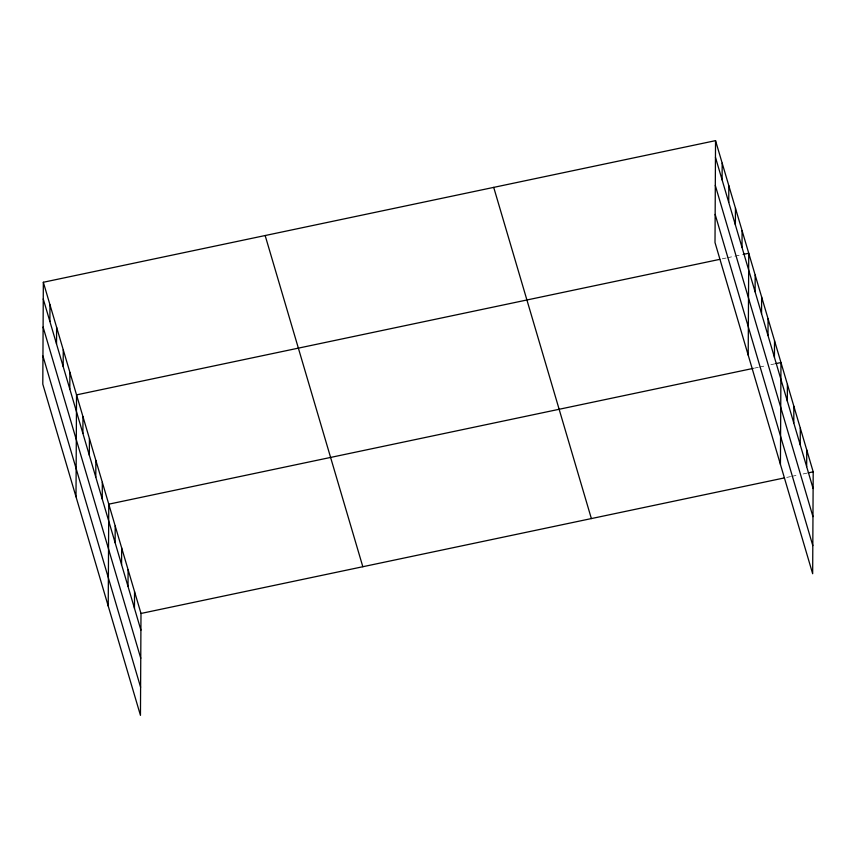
<?xml version="1.0" encoding="UTF-8"?>
<svg xmlns="http://www.w3.org/2000/svg" width="856" height="856" viewBox="0 0 856 856"><rect width="100%" height="100%" fill="white"/><g stroke="black" fill="none" stroke-linecap="round" stroke-linejoin="round"><path stroke-width="0.64" stroke-dasharray="4.28 3.21" d="M722.271 258.822L726.059 258.031M727.322 257.763L733.624 256.436M734.876 256.169L742.441 254.574M754.5 368.123L758.288 367.32M759.55 367.053L765.853 365.726M770.892 364.667L774.669 363.875M786.728 477.413L790.516 476.621M791.779 476.353L798.07 475.026M803.121 473.967L806.898 473.165"/><path stroke-width="1.28" d="M43.335 282.266L42.8 384.162L140.459 715.359L140.994 613.463L43.335 282.266L715.541 140.641L813.2 471.838L812.665 573.734L715.006 242.537L715.541 140.641M49.883 321.481L49.98 304.79M56.528 344.005L56.614 327.313M63.173 366.529L63.258 349.826M69.807 389.041L69.892 372.349M76.002 496.769L76.537 394.873L719.757 259.357M82.893 433.425L82.978 416.733M89.345 455.285L89.431 438.593M95.786 477.145L95.872 460.453M102.228 499.005L102.324 482.313M108.231 606.069L108.766 504.173L753.248 368.38M115.121 542.725L115.207 526.033M121.573 564.586L121.659 547.883M128.015 586.435L128.1 569.743M134.456 608.295L134.553 591.603M722.09 179.856L722.186 163.164M728.734 202.38L728.82 185.677M735.379 224.893L735.465 208.201M742.013 247.416L742.098 230.724M748.208 355.144L748.743 253.248L743.703 254.307M755.099 291.8L755.185 275.108M761.551 313.66L761.637 296.968M767.993 335.52L768.078 318.828M774.434 357.38L774.53 340.688M780.437 464.434L780.972 362.537L775.932 363.607M787.327 401.09L787.413 384.398M793.78 422.95L793.865 406.258M800.221 444.81L800.307 428.118M806.662 466.67L806.759 449.978M140.994 613.463L784.214 477.948M808.16 472.897L813.2 471.838M715.456 157.333L813.114 488.53M715.306 185.452L812.965 516.65M715.156 214.417L812.815 545.614M493.709 187.378L591.368 518.576M265.157 235.528L362.826 566.726M43.249 298.958L140.908 630.155M43.1 327.078L140.759 658.275M42.95 356.043L140.609 687.24"/></g></svg>
